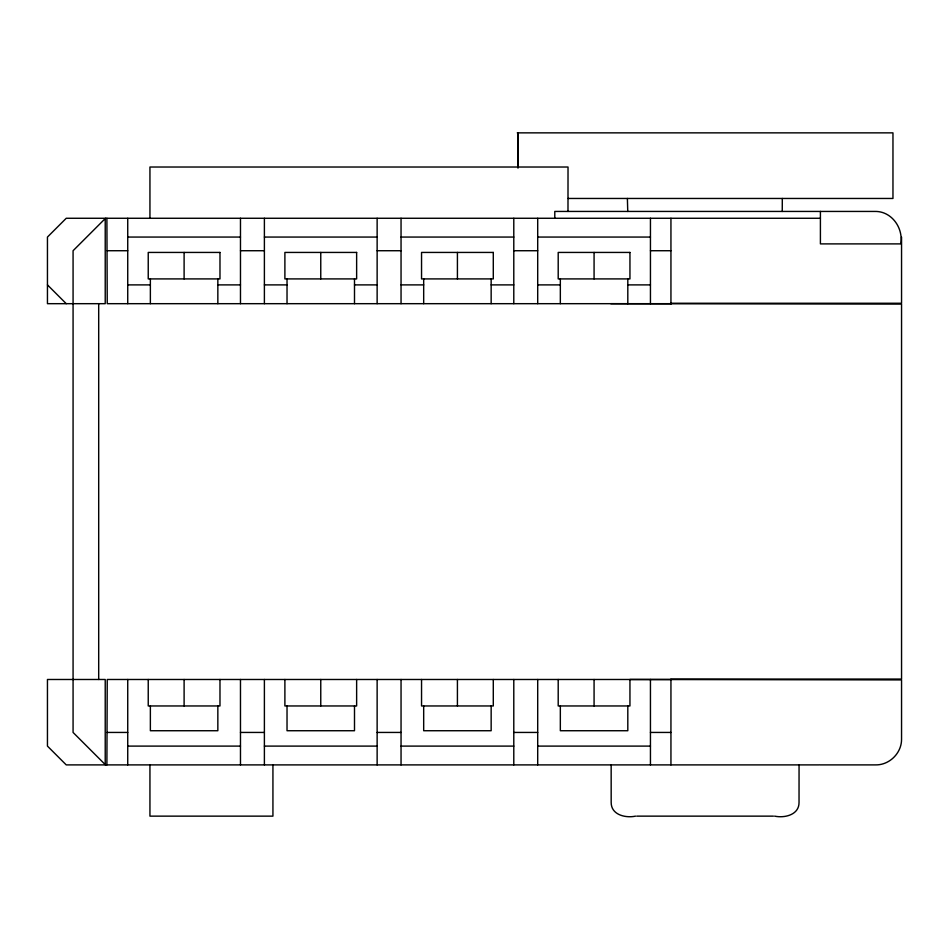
<?xml version="1.0" encoding="UTF-8"?>
<svg xmlns="http://www.w3.org/2000/svg" width="949" height="949" viewBox="0 0 949 949"><rect width="100%" height="100%" fill="white"/><g stroke="black" fill="none" stroke-linecap="round" stroke-linejoin="round"><path stroke-width="1.42" d="M98.696 679.484L98.696 303.68M105.22 764.586L105.22 679.484L47.45 679.484L47.45 746.104L66.24 764.894L818.951 764.894M799.058 764.894L799.034 802.474C799.117 814.954 784.55 818.263 774.633 816.14M820.411 211.437L820.411 243.893L900.743 243.893C903.567 228.021 891.633 211.034 874.848 211.437L554.785 211.437L554.785 218.27M782.249 211.461L782.308 198.46M105.529 218.27L73.073 250.726L73.073 732.438L105.529 764.894M106.893 764.894L107.237 679.484L670.943 679.484M517.264 132.86L892.962 132.86L892.962 198.46L568.024 198.46M820.411 218.27L66.24 218.27L47.45 237.06L47.45 303.68L105.22 303.68L105.22 218.578M127.735 237.06L240.477 237.06M264.391 237.06L377.133 237.06M401.047 237.06L513.789 237.06M537.703 237.06L650.445 237.06M107.237 250.726L127.735 250.726M240.477 250.726L264.391 250.726M377.133 250.726L401.047 250.726M513.789 250.726L537.703 250.726M650.445 250.726L670.943 250.726M127.735 284.89L150.369 284.89M217.843 284.89L240.477 284.89M264.391 284.89L287.025 284.89M354.499 284.89L377.133 284.89M401.047 284.89L423.681 284.89M491.155 284.89L513.789 284.89M537.703 284.89L560.337 284.89M627.811 284.89L650.445 284.89M670.943 303.253L901.55 303.253L901.55 237.06M670.943 303.68L107.237 303.68L106.893 218.27M610.812 303.68L901.55 304.107L901.55 679.057L670.943 679.057L670.943 764.894M107.237 732.438L127.735 732.438M240.477 732.438L264.391 732.438M377.133 732.438L401.047 732.438M513.789 732.438L537.703 732.438M650.445 732.438L670.943 732.438M127.735 746.104L240.477 746.104M264.391 746.104L377.133 746.104M401.047 746.104L513.789 746.104M537.703 746.104L650.445 746.104M819.889 764.894L875.927 764.894C889.64 764.977 901.633 752.984 901.55 739.271L901.55 679.911L629.946 679.484L629.946 705.961L558.202 705.961L558.202 679.484M635.581 816.14C625.664 818.263 611.097 814.954 611.18 802.474L611.156 764.894M636.779 816.14L773.435 816.14M47.45 284.89L66.24 303.68M627.384 198.46L627.752 211.461M670.943 218.27L670.943 304.107M650.445 218.27L650.445 303.68M650.445 679.484L650.445 764.894M627.811 278.911L627.811 303.68M627.811 705.961L627.811 730.73L560.337 730.73L560.337 705.961M594.074 252.434L594.074 278.911M594.074 679.484L594.074 705.961M567.988 211.437L568.024 167.024L149.942 167.024L149.942 218.27M560.337 278.911L560.337 303.68M537.703 218.27L537.703 303.68M537.703 679.484L537.703 764.894M518.237 132.86L518.237 167.843M517.763 132.86L517.763 167.843M513.789 218.27L513.789 303.68M513.789 679.484L513.789 764.894M493.29 679.484L493.29 705.961L421.546 705.961L421.546 679.484M491.155 278.911L491.155 303.68M491.155 705.961L491.155 730.73L423.681 730.73L423.681 705.961M457.418 252.434L457.418 278.911M457.418 679.484L457.418 705.961M423.681 278.911L423.681 303.68M401.047 218.27L401.047 303.68M401.047 679.484L401.047 764.894M377.133 218.27L377.133 303.68M377.133 679.484L377.133 764.894M356.634 679.484L356.634 705.961L284.89 705.961L284.89 679.484M354.499 278.911L354.499 303.68M354.499 705.961L354.499 730.73L287.025 730.73L287.025 705.961M320.762 252.434L320.762 278.911M320.762 679.484L320.762 705.961M287.025 278.911L287.025 303.68M272.932 764.894L272.932 816.14L149.942 816.14L149.942 764.894M264.391 218.27L264.391 303.68M264.391 679.484L264.391 764.894M240.477 218.27L240.477 303.68M240.477 679.484L240.477 764.894M219.978 679.484L219.978 705.961L148.234 705.961L148.234 679.484M217.843 278.911L217.843 303.68M217.843 705.961L217.843 730.73L150.369 730.73L150.369 705.961M184.106 252.434L184.106 278.911M184.106 679.484L184.106 705.961M150.369 278.911L150.369 303.68M127.735 218.27L127.735 303.68M127.735 679.484L127.735 764.894M219.978 252.434L148.234 252.434L148.234 278.911L219.978 278.911L219.978 252.434M356.634 252.434L284.89 252.434L284.89 278.911L356.634 278.911L356.634 252.434M493.29 252.434L421.546 252.434L421.546 278.911L493.29 278.911L493.29 252.434M629.946 252.434L558.202 252.434L558.202 278.911L629.946 278.911L629.946 252.434"/></g></svg>
